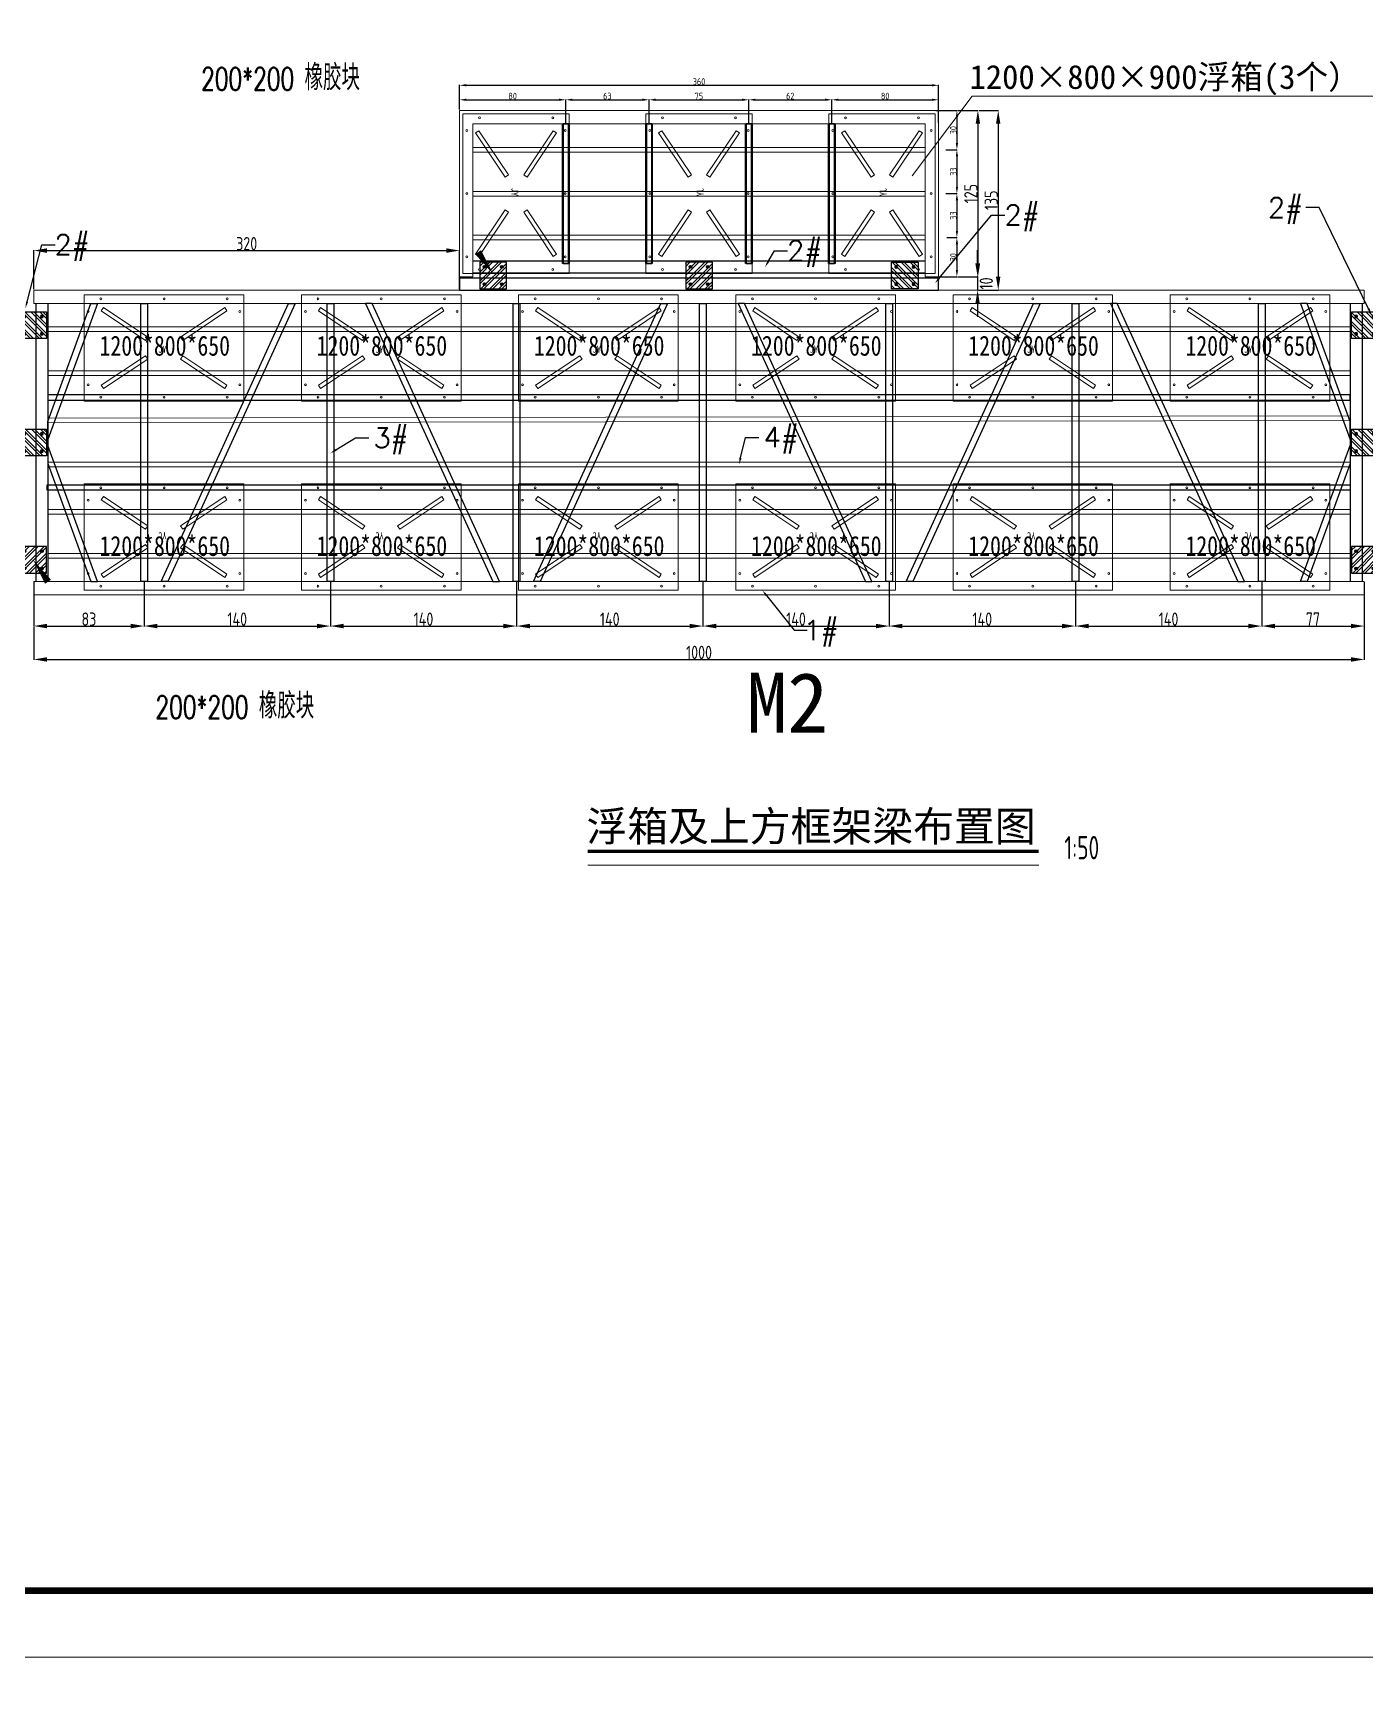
# Model space of a CAD drawing. Header units: inches. Extents: x 23 to 68, y 10 to 115.
# Drawn here: x 36.36 to 46.37, y 51.77 to 64.22 of the extents above; entities that cross this region are included whole.
import ezdxf
from ezdxf import colors
from ezdxf.entities.mleader import LeaderData, LeaderLine
from ezdxf.enums import TextEntityAlignment as Align
from ezdxf.math import Vec2, Vec3

# ---------------------------------------------------------------- set-up
doc = ezdxf.new("R2010")
doc.units = ezdxf.units.IN
doc.header["$LTSCALE"] = 1000
doc.header["$MEASUREMENT"] = 0
for name, color, linetype, lineweight in [('00标注文字', 2, 'Continuous', 15), ('JZYS-01-文本层', 7, 'Continuous', 18), ('浮箱', 160, 'Continuous', 20), ('铝主梁', 3, 'Continuous', 9), ('铝龙骨', 7, 'Continuous', 9)]:
    doc.layers.add(name, color=color, linetype=linetype, lineweight=lineweight)
for name, color, linetype in [('DIM_SYMB', 3, 'Continuous'), ('DXPM', 4, 'Continuous'), ('PUB_TEXT', 7, 'Continuous'), ('卡槽', 242, 'Continuous'), ('图框', 7, 'Continuous'), ('标注', 3, 'Continuous'), ('浮箱名称', 3, 'Continuous'), ('连接端梁', 130, 'Continuous'), ('铝横梁', 220, 'Continuous')]:
    doc.layers.add(name, color=color, linetype=linetype)
doc.styles.add('_TCH_DIM', font='SIMPLEX', dxfattribs={"bigfont": 'GBCBIG'})
doc.styles.get("Standard").update_dxf_attribs({"font": 'txt', "bigfont": 'gbcbig.shx'})
doc.styles.add('TSSD_Dimension', font='tssdeng.shx', dxfattribs={"width": 0.8, "bigfont": 'hztxt.shx'})
doc.styles.add('黑体', font='')
doc.styles.get('黑体').set_extended_font_data('SimHei')
doc.dimstyles.new('TSSD_200_1_3.5$TCH', dxfattribs={"dimtxt": 0.1, "dimasz": 0.1, "dimexe": 0.0025, "dimexo": 0.00625, "dimgap": 0.0025, "dimtad": 1, "dimdec": 0, "dimlfac": 100, "dimzin": 0, "dimdsep": 46, "dimtxsty": 'TSSD_Dimension', "dimcen": 0, "dimdle": 0.0025, "dimclrd": 3, "dimclre": 3, "dimclrt": 7, "dimadec": 1, "dimazin": 0, "dimtfac": 1, "dimtdec": 0, "dimtix": 1, "dimtmove": 2, "dimatfit": 3, "dimfxl": 5, "dimfxlon": 1, "dimtolj": 1, "dimtzin": 0, "dimarcsym": 0})
doc.dimstyles.new('副本 TSSD_200_1_3.5小', dxfattribs={"dimtxt": 0.05, "dimasz": 0.05, "dimexe": 0.0025, "dimexo": 0.00625, "dimgap": 0.0025, "dimtad": 1, "dimdec": 0, "dimlfac": 100, "dimzin": 0, "dimdsep": 46, "dimtxsty": 'TSSD_Dimension', "dimcen": 0, "dimdle": 0.0025, "dimclrd": 3, "dimclre": 3, "dimclrt": 7, "dimadec": 1, "dimazin": 0, "dimtfac": 1, "dimtdec": 0, "dimtix": 1, "dimtmove": 2, "dimatfit": 3, "dimfxl": 5, "dimfxlon": 1, "dimtolj": 1, "dimtzin": 0, "dimarcsym": 0})

# ---------------------------------------------------------------- blocks, each defined once
blk = doc.blocks.new('橡胶块200x200x60')
h = blk.add_hatch()
h.set_pattern_fill('ANSI32', color=256, scale=10)
h.set_pattern_definition([(45, (0, 0), (-33.67596, 33.67596), []), (45, (22.45, 0), (-33.67596, 33.67596), [])])
h.paths.add_polyline_path([(25488, 88551), (25688, 88551), (25688, 88751), (25488, 88751)])
blk.add_lwpolyline([(25488, 88551), (25688, 88551), (25688, 88751), (25488, 88751)], close=True)
for points in [[(25513, 88716), (25533, 88716)], [(25523, 88726), (25523, 88706)], [(25663, 88716), (25643, 88716)], [(25653, 88726), (25653, 88706)], [(25513, 88586), (25533, 88586)], [(25523, 88576), (25523, 88596)], [(25663, 88586), (25643, 88586)], [(25653, 88576), (25653, 88596)]]:
    blk.add_lwpolyline(points)
for centre, radius in [((25523, 88716), 10), ((25523, 88716), 8), ((25653, 88716), 10), ((25653, 88716), 8), ((25523, 88586), 10), ((25523, 88586), 8), ((25653, 88586), 10), ((25653, 88586), 8)]:
    blk.add_circle(centre, radius)
blk = doc.blocks.new('*D87')
at = {"color": 3, "lineweight": -2, "transparency": 16777216}
for p, q in [((36.37, 60.089), (36.37, 59.757)), ((37.199, 60.089), (37.199, 59.757)), ((36.47, 59.76), (37.099, 59.76))]:
    blk.add_line(p, q, dxfattribs=at)
at = {"color": 3, "transparency": 16777216}
for points in [[(36.47, 59.777), (36.47, 59.743), (36.37, 59.76)], [(37.099, 59.777), (37.099, 59.743), (37.199, 59.76)]]:
    blk.add_solid(points, dxfattribs=at)
at = {"layer": 'Defpoints', "color": 0, "transparency": 16777216}
for p in [(36.37, 60.095), (37.199, 60.095), (37.199, 59.76)]:
    blk.add_point(p, dxfattribs=at)
at = {"color": 7, "transparency": 16777216, "insert": (36.784, 59.812), "char_height": 0.1, "attachment_point": 5, "style": 'TSSD_Dimension'}
blk.add_mtext('\\A1;83', dxfattribs=at)
blk = doc.blocks.new('*D88')
at = {"color": 3, "lineweight": -2, "transparency": 16777216}
for p, q in [((37.199, 60.089), (37.199, 59.757)), ((38.599, 60.089), (38.599, 59.757)), ((37.299, 59.76), (38.499, 59.76))]:
    blk.add_line(p, q, dxfattribs=at)
at = {"color": 3, "transparency": 16777216}
for points in [[(37.299, 59.777), (37.299, 59.743), (37.199, 59.76)], [(38.499, 59.777), (38.499, 59.743), (38.599, 59.76)]]:
    blk.add_solid(points, dxfattribs=at)
at = {"layer": 'Defpoints', "color": 0, "transparency": 16777216}
for p in [(37.199, 60.095), (38.599, 60.095), (38.599, 59.76)]:
    blk.add_point(p, dxfattribs=at)
at = {"color": 7, "transparency": 16777216, "insert": (37.899, 59.812), "char_height": 0.1, "attachment_point": 5, "style": 'TSSD_Dimension'}
blk.add_mtext('\\A1;140', dxfattribs=at)
blk = doc.blocks.new('*D89')
at = {"color": 3, "lineweight": -2, "transparency": 16777216}
for p, q in [((38.599, 60.089), (38.599, 59.757)), ((39.999, 60.089), (39.999, 59.757)), ((38.699, 59.76), (39.899, 59.76))]:
    blk.add_line(p, q, dxfattribs=at)
at = {"color": 3, "transparency": 16777216}
for points in [[(38.699, 59.777), (38.699, 59.743), (38.599, 59.76)], [(39.899, 59.777), (39.899, 59.743), (39.999, 59.76)]]:
    blk.add_solid(points, dxfattribs=at)
at = {"layer": 'Defpoints', "color": 0, "transparency": 16777216}
for p in [(38.599, 60.095), (39.999, 60.095), (39.999, 59.76)]:
    blk.add_point(p, dxfattribs=at)
at = {"color": 7, "transparency": 16777216, "insert": (39.299, 59.812), "char_height": 0.1, "attachment_point": 5, "style": 'TSSD_Dimension'}
blk.add_mtext('\\A1;140', dxfattribs=at)
blk = doc.blocks.new('*D90')
at = {"color": 3, "lineweight": -2, "transparency": 16777216}
for p, q in [((39.999, 60.089), (39.999, 59.757)), ((41.399, 60.089), (41.399, 59.757)), ((40.099, 59.76), (41.299, 59.76))]:
    blk.add_line(p, q, dxfattribs=at)
at = {"color": 3, "transparency": 16777216}
for points in [[(40.099, 59.777), (40.099, 59.743), (39.999, 59.76)], [(41.299, 59.777), (41.299, 59.743), (41.399, 59.76)]]:
    blk.add_solid(points, dxfattribs=at)
at = {"layer": 'Defpoints', "color": 0, "transparency": 16777216}
for p in [(39.999, 60.095), (41.399, 60.095), (41.399, 59.76)]:
    blk.add_point(p, dxfattribs=at)
at = {"color": 7, "transparency": 16777216, "insert": (40.699, 59.812), "char_height": 0.1, "attachment_point": 5, "style": 'TSSD_Dimension'}
blk.add_mtext('\\A1;140', dxfattribs=at)
blk = doc.blocks.new('*D91')
at = {"color": 3, "lineweight": -2, "transparency": 16777216}
for p, q in [((41.399, 60.089), (41.399, 59.757)), ((42.799, 60.089), (42.799, 59.757)), ((41.499, 59.76), (42.699, 59.76))]:
    blk.add_line(p, q, dxfattribs=at)
at = {"color": 3, "transparency": 16777216}
for points in [[(41.499, 59.777), (41.499, 59.743), (41.399, 59.76)], [(42.699, 59.777), (42.699, 59.743), (42.799, 59.76)]]:
    blk.add_solid(points, dxfattribs=at)
at = {"layer": 'Defpoints', "color": 0, "transparency": 16777216}
for p in [(41.399, 60.095), (42.799, 60.095), (42.799, 59.76)]:
    blk.add_point(p, dxfattribs=at)
at = {"color": 7, "transparency": 16777216, "insert": (42.099, 59.812), "char_height": 0.1, "attachment_point": 5, "style": 'TSSD_Dimension'}
blk.add_mtext('\\A1;140', dxfattribs=at)
blk = doc.blocks.new('*D92')
at = {"color": 3, "lineweight": -2, "transparency": 16777216}
for p, q in [((42.799, 60.089), (42.799, 59.757)), ((44.199, 60.089), (44.199, 59.757)), ((42.899, 59.76), (44.099, 59.76))]:
    blk.add_line(p, q, dxfattribs=at)
at = {"color": 3, "transparency": 16777216}
for points in [[(42.899, 59.777), (42.899, 59.743), (42.799, 59.76)], [(44.099, 59.777), (44.099, 59.743), (44.199, 59.76)]]:
    blk.add_solid(points, dxfattribs=at)
at = {"layer": 'Defpoints', "color": 0, "transparency": 16777216}
for p in [(42.799, 60.095), (44.199, 60.095), (44.199, 59.76)]:
    blk.add_point(p, dxfattribs=at)
at = {"color": 7, "transparency": 16777216, "insert": (43.499, 59.812), "char_height": 0.1, "attachment_point": 5, "style": 'TSSD_Dimension'}
blk.add_mtext('\\A1;140', dxfattribs=at)
blk = doc.blocks.new('*D93')
at = {"color": 3, "lineweight": -2, "transparency": 16777216}
for p, q in [((44.199, 60.089), (44.199, 59.757)), ((45.599, 60.089), (45.599, 59.757)), ((44.299, 59.76), (45.499, 59.76))]:
    blk.add_line(p, q, dxfattribs=at)
at = {"color": 3, "transparency": 16777216}
for points in [[(44.299, 59.777), (44.299, 59.743), (44.199, 59.76)], [(45.499, 59.777), (45.499, 59.743), (45.599, 59.76)]]:
    blk.add_solid(points, dxfattribs=at)
at = {"layer": 'Defpoints', "color": 0, "transparency": 16777216}
for p in [(44.199, 60.095), (45.599, 60.095), (45.599, 59.76)]:
    blk.add_point(p, dxfattribs=at)
at = {"color": 7, "transparency": 16777216, "insert": (44.899, 59.812), "char_height": 0.1, "attachment_point": 5, "style": 'TSSD_Dimension'}
blk.add_mtext('\\A1;140', dxfattribs=at)
blk = doc.blocks.new('*D94')
at = {"color": 3, "lineweight": -2, "transparency": 16777216}
for p, q in [((45.599, 60.089), (45.599, 59.757)), ((46.37, 60.089), (46.37, 59.757)), ((45.699, 59.76), (46.27, 59.76))]:
    blk.add_line(p, q, dxfattribs=at)
at = {"color": 3, "transparency": 16777216}
for points in [[(45.699, 59.777), (45.699, 59.743), (45.599, 59.76)], [(46.27, 59.777), (46.27, 59.743), (46.37, 59.76)]]:
    blk.add_solid(points, dxfattribs=at)
at = {"layer": 'Defpoints', "color": 0, "transparency": 16777216}
for p in [(45.599, 60.095), (46.37, 60.095), (46.37, 59.76)]:
    blk.add_point(p, dxfattribs=at)
at = {"color": 7, "transparency": 16777216, "insert": (45.984, 59.812), "char_height": 0.1, "attachment_point": 5, "style": 'TSSD_Dimension'}
blk.add_mtext('\\A1;77', dxfattribs=at)
blk = doc.blocks.new('*D111')
at = {"color": 3, "lineweight": -2, "transparency": 16777216}
for p, q in [((39.57, 63.641), (39.57, 63.827)), ((39.62, 63.824), (43.12, 63.824)), ((43.17, 63.641), (43.17, 63.827))]:
    blk.add_line(p, q, dxfattribs=at)
at = {"color": 3, "transparency": 16777216}
for points in [[(39.62, 63.833), (39.62, 63.816), (39.57, 63.824)], [(43.12, 63.833), (43.12, 63.816), (43.17, 63.824)]]:
    blk.add_solid(points, dxfattribs=at)
at = {"layer": 'Defpoints', "color": 0, "transparency": 16777216}
for p in [(43.17, 63.824), (39.57, 63.635), (43.17, 63.635)]:
    blk.add_point(p, dxfattribs=at)
at = {"color": 7, "transparency": 16777216, "insert": (41.37, 63.852), "char_height": 0.05, "attachment_point": 5, "style": 'TSSD_Dimension'}
blk.add_mtext('\\A1;360', dxfattribs=at)
blk = doc.blocks.new('*D112')
at = {"color": 3, "lineweight": -2, "transparency": 16777216}
for p, q in [((39.57, 63.641), (39.57, 63.718)), ((39.62, 63.715), (40.318, 63.715)), ((40.368, 63.541), (40.368, 63.718))]:
    blk.add_line(p, q, dxfattribs=at)
at = {"color": 3, "transparency": 16777216}
for points in [[(39.62, 63.724), (39.62, 63.707), (39.57, 63.715)], [(40.318, 63.724), (40.318, 63.707), (40.368, 63.715)]]:
    blk.add_solid(points, dxfattribs=at)
at = {"layer": 'Defpoints', "color": 0, "transparency": 16777216}
for p in [(40.368, 63.715), (39.57, 63.635), (40.368, 63.535)]:
    blk.add_point(p, dxfattribs=at)
at = {"color": 7, "transparency": 16777216, "insert": (39.969, 63.743), "char_height": 0.05, "attachment_point": 5, "style": 'TSSD_Dimension'}
blk.add_mtext('\\A1;80', dxfattribs=at)
blk = doc.blocks.new('*D113')
at = {"color": 3, "lineweight": -2, "transparency": 16777216}
for p, q in [((40.368, 63.541), (40.368, 63.718)), ((40.418, 63.715), (40.944, 63.715)), ((40.994, 63.541), (40.994, 63.718))]:
    blk.add_line(p, q, dxfattribs=at)
at = {"color": 3, "transparency": 16777216}
for points in [[(40.418, 63.724), (40.418, 63.707), (40.368, 63.715)], [(40.944, 63.724), (40.944, 63.707), (40.994, 63.715)]]:
    blk.add_solid(points, dxfattribs=at)
at = {"layer": 'Defpoints', "color": 0, "transparency": 16777216}
for p in [(40.994, 63.715), (40.368, 63.535), (40.994, 63.535)]:
    blk.add_point(p, dxfattribs=at)
at = {"color": 7, "transparency": 16777216, "insert": (40.681, 63.743), "char_height": 0.05, "attachment_point": 5, "style": 'TSSD_Dimension'}
blk.add_mtext('\\A1;63', dxfattribs=at)
blk = doc.blocks.new('*D114')
at = {"color": 3, "lineweight": -2, "transparency": 16777216}
for p, q in [((40.994, 63.541), (40.994, 63.718)), ((41.044, 63.715), (41.694, 63.715)), ((41.744, 63.541), (41.744, 63.718))]:
    blk.add_line(p, q, dxfattribs=at)
at = {"color": 3, "transparency": 16777216}
for points in [[(41.044, 63.724), (41.044, 63.707), (40.994, 63.715)], [(41.694, 63.724), (41.694, 63.707), (41.744, 63.715)]]:
    blk.add_solid(points, dxfattribs=at)
at = {"layer": 'Defpoints', "color": 0, "transparency": 16777216}
for p in [(41.744, 63.715), (40.994, 63.535), (41.744, 63.535)]:
    blk.add_point(p, dxfattribs=at)
at = {"color": 7, "transparency": 16777216, "insert": (41.369, 63.743), "char_height": 0.05, "attachment_point": 5, "style": 'TSSD_Dimension'}
blk.add_mtext('\\A1;75', dxfattribs=at)
blk = doc.blocks.new('*D115')
at = {"color": 3, "lineweight": -2, "transparency": 16777216}
for p, q in [((41.744, 63.541), (41.744, 63.718)), ((41.794, 63.715), (42.318, 63.715)), ((42.368, 63.541), (42.368, 63.718))]:
    blk.add_line(p, q, dxfattribs=at)
at = {"color": 3, "transparency": 16777216}
for points in [[(41.794, 63.724), (41.794, 63.707), (41.744, 63.715)], [(42.318, 63.724), (42.318, 63.707), (42.368, 63.715)]]:
    blk.add_solid(points, dxfattribs=at)
at = {"layer": 'Defpoints', "color": 0, "transparency": 16777216}
for p in [(42.368, 63.715), (41.744, 63.535), (42.368, 63.535)]:
    blk.add_point(p, dxfattribs=at)
at = {"color": 7, "transparency": 16777216, "insert": (42.056, 63.743), "char_height": 0.05, "attachment_point": 5, "style": 'TSSD_Dimension'}
blk.add_mtext('\\A1;62', dxfattribs=at)
blk = doc.blocks.new('*D116')
at = {"color": 3, "lineweight": -2, "transparency": 16777216}
for p, q in [((42.368, 63.541), (42.368, 63.718)), ((42.418, 63.715), (43.12, 63.715)), ((43.17, 63.541), (43.17, 63.718))]:
    blk.add_line(p, q, dxfattribs=at)
at = {"color": 3, "transparency": 16777216}
for points in [[(42.418, 63.724), (42.418, 63.707), (42.368, 63.715)], [(43.12, 63.724), (43.12, 63.707), (43.17, 63.715)]]:
    blk.add_solid(points, dxfattribs=at)
at = {"layer": 'Defpoints', "color": 0, "transparency": 16777216}
for p in [(43.17, 63.715), (42.368, 63.535), (43.17, 63.535)]:
    blk.add_point(p, dxfattribs=at)
at = {"color": 7, "transparency": 16777216, "insert": (42.769, 63.743), "char_height": 0.05, "attachment_point": 5, "style": 'TSSD_Dimension'}
blk.add_mtext('\\A1;80', dxfattribs=at)
blk = doc.blocks.new('*D117')
at = {"color": 3, "lineweight": -2, "transparency": 16777216}
for p, q in [((43.151, 63.635), (43.311, 63.635)), ((43.308, 63.585), (43.308, 63.39)), ((43.224, 63.34), (43.311, 63.34))]:
    blk.add_line(p, q, dxfattribs=at)
at = {"color": 3, "transparency": 16777216}
for points in [[(43.3, 63.585), (43.317, 63.585), (43.308, 63.635)], [(43.3, 63.39), (43.317, 63.39), (43.308, 63.34)]]:
    blk.add_solid(points, dxfattribs=at)
at = {"layer": 'Defpoints', "color": 0, "transparency": 16777216}
for p in [(43.145, 63.635), (43.218, 63.34), (43.308, 63.34)]:
    blk.add_point(p, dxfattribs=at)
at = {"color": 7, "transparency": 16777216, "insert": (43.281, 63.487), "char_height": 0.05, "attachment_point": 5, "rotation": 90, "style": 'TSSD_Dimension'}
blk.add_mtext('\\A1;30', dxfattribs=at)
blk = doc.blocks.new('*D118')
at = {"color": 3, "lineweight": -2, "transparency": 16777216}
for p, q in [((43.224, 63.34), (43.311, 63.34)), ((43.308, 63.29), (43.308, 63.06)), ((43.226, 63.01), (43.311, 63.01))]:
    blk.add_line(p, q, dxfattribs=at)
at = {"color": 3, "transparency": 16777216}
for points in [[(43.3, 63.29), (43.317, 63.29), (43.308, 63.34)], [(43.3, 63.06), (43.317, 63.06), (43.308, 63.01)]]:
    blk.add_solid(points, dxfattribs=at)
at = {"layer": 'Defpoints', "color": 0, "transparency": 16777216}
for p in [(43.218, 63.34), (43.22, 63.01), (43.308, 63.01)]:
    blk.add_point(p, dxfattribs=at)
at = {"color": 7, "transparency": 16777216, "insert": (43.281, 63.175), "char_height": 0.05, "attachment_point": 5, "rotation": 90, "style": 'TSSD_Dimension'}
blk.add_mtext('\\A1;33', dxfattribs=at)
blk = doc.blocks.new('*D119')
at = {"color": 3, "lineweight": -2, "transparency": 16777216}
for p, q in [((43.226, 63.01), (43.311, 63.01)), ((43.308, 62.96), (43.308, 62.73)), ((43.233, 62.68), (43.311, 62.68))]:
    blk.add_line(p, q, dxfattribs=at)
at = {"color": 3, "transparency": 16777216}
for points in [[(43.3, 62.96), (43.317, 62.96), (43.308, 63.01)], [(43.3, 62.73), (43.317, 62.73), (43.308, 62.68)]]:
    blk.add_solid(points, dxfattribs=at)
at = {"layer": 'Defpoints', "color": 0, "transparency": 16777216}
for p in [(43.22, 63.01), (43.227, 62.68), (43.308, 62.68)]:
    blk.add_point(p, dxfattribs=at)
at = {"color": 7, "transparency": 16777216, "insert": (43.281, 62.845), "char_height": 0.05, "attachment_point": 5, "rotation": 90, "style": 'TSSD_Dimension'}
blk.add_mtext('\\A1;33', dxfattribs=at)
blk = doc.blocks.new('*D120')
at = {"color": 3, "lineweight": -2, "transparency": 16777216}
for p, q in [((43.233, 62.68), (43.311, 62.68)), ((43.308, 62.63), (43.308, 62.435)), ((43.176, 62.385), (43.311, 62.385))]:
    blk.add_line(p, q, dxfattribs=at)
at = {"color": 3, "transparency": 16777216}
for points in [[(43.3, 62.63), (43.317, 62.63), (43.308, 62.68)], [(43.3, 62.435), (43.317, 62.435), (43.308, 62.385)]]:
    blk.add_solid(points, dxfattribs=at)
at = {"layer": 'Defpoints', "color": 0, "transparency": 16777216}
for p in [(43.227, 62.68), (43.17, 62.385), (43.308, 62.385)]:
    blk.add_point(p, dxfattribs=at)
at = {"color": 7, "transparency": 16777216, "insert": (43.281, 62.532), "char_height": 0.05, "attachment_point": 5, "rotation": 90, "style": 'TSSD_Dimension'}
blk.add_mtext('\\A1;30', dxfattribs=at)
blk = doc.blocks.new('*D206')
at = {"color": 3, "lineweight": -2, "transparency": 16777216}
for p, q in [((43.315, 63.635), (43.468, 63.635)), ((43.466, 63.535), (43.466, 62.485)), ((43.315, 62.385), (43.468, 62.385))]:
    blk.add_line(p, q, dxfattribs=at)
at = {"color": 3, "transparency": 16777216}
for points in [[(43.449, 63.535), (43.483, 63.535), (43.466, 63.635)], [(43.449, 62.485), (43.483, 62.485), (43.466, 62.385)]]:
    blk.add_solid(points, dxfattribs=at)
at = {"layer": 'Defpoints', "color": 0, "transparency": 16777216}
for p in [(43.308, 63.635), (43.308, 62.385), (43.466, 62.385)]:
    blk.add_point(p, dxfattribs=at)
at = {"color": 7, "transparency": 16777216, "insert": (43.413, 63.01), "char_height": 0.1, "attachment_point": 5, "rotation": 90, "style": 'TSSD_Dimension'}
blk.add_mtext('\\A1;125', dxfattribs=at)
blk = doc.blocks.new('*D207')
at = {"color": 3, "lineweight": -2, "transparency": 16777216}
for p, q in [((43.464, 62.485), (43.464, 62.585)), ((43.464, 62.385), (43.461, 62.385)), ((43.464, 62.385), (43.464, 62.285)), ((43.464, 62.285), (43.461, 62.285)), ((43.464, 62.185), (43.464, 62.085))]:
    blk.add_line(p, q, dxfattribs=at)
at = {"color": 3, "transparency": 16777216}
for points in [[(43.447, 62.485), (43.48, 62.485), (43.464, 62.385)], [(43.447, 62.185), (43.48, 62.185), (43.464, 62.285)]]:
    blk.add_solid(points, dxfattribs=at)
at = {"layer": 'Defpoints', "color": 0, "transparency": 16777216}
for p in [(43.466, 62.385), (43.464, 62.285), (43.466, 62.285)]:
    blk.add_point(p, dxfattribs=at)
at = {"color": 7, "transparency": 16777216, "insert": (43.529, 62.335), "char_height": 0.1, "attachment_point": 5, "rotation": 90, "style": 'TSSD_Dimension'}
blk.add_mtext('\\A1;10', dxfattribs=at)
blk = doc.blocks.new('*D208')
at = {"color": 3, "lineweight": -2, "transparency": 16777216}
for p, q in [((43.475, 63.635), (43.621, 63.635)), ((43.619, 63.535), (43.619, 62.385)), ((43.47, 62.285), (43.621, 62.285))]:
    blk.add_line(p, q, dxfattribs=at)
at = {"color": 3, "transparency": 16777216}
for points in [[(43.602, 63.535), (43.635, 63.535), (43.619, 63.635)], [(43.602, 62.385), (43.635, 62.385), (43.619, 62.285)]]:
    blk.add_solid(points, dxfattribs=at)
at = {"layer": 'Defpoints', "color": 0, "transparency": 16777216}
for p in [(43.468, 63.635), (43.464, 62.285), (43.619, 62.285)]:
    blk.add_point(p, dxfattribs=at)
at = {"color": 7, "transparency": 16777216, "insert": (43.566, 62.96), "char_height": 0.1, "attachment_point": 5, "rotation": 90, "style": 'TSSD_Dimension'}
blk.add_mtext('\\A1;135', dxfattribs=at)
blk = doc.blocks.new('*D216')
at = {"color": 3, "lineweight": -2, "transparency": 16777216}
for p, q in [((36.37, 62.291), (36.37, 62.584)), ((36.47, 62.582), (39.47, 62.582)), ((39.57, 62.291), (39.57, 62.584))]:
    blk.add_line(p, q, dxfattribs=at)
at = {"color": 3, "transparency": 16777216}
for points in [[(36.47, 62.599), (36.47, 62.565), (36.37, 62.582)], [(39.47, 62.599), (39.47, 62.565), (39.57, 62.582)]]:
    blk.add_solid(points, dxfattribs=at)
at = {"layer": 'Defpoints', "color": 0, "transparency": 16777216}
for p in [(39.57, 62.582), (36.37, 62.285), (39.57, 62.285)]:
    blk.add_point(p, dxfattribs=at)
at = {"color": 7, "transparency": 16777216, "insert": (37.97, 62.634), "char_height": 0.1, "attachment_point": 5, "style": 'TSSD_Dimension'}
blk.add_mtext('\\A1;320', dxfattribs=at)
blk = doc.blocks.new('*D218')
at = {"color": 3, "lineweight": -2, "transparency": 16777216}
for p, q in [((36.37, 59.751), (36.37, 59.507)), ((46.37, 59.776), (46.37, 59.507)), ((36.47, 59.509), (46.27, 59.509))]:
    blk.add_line(p, q, dxfattribs=at)
at = {"color": 3, "transparency": 16777216}
for points in [[(36.47, 59.526), (36.47, 59.492), (36.37, 59.509)], [(46.27, 59.526), (46.27, 59.492), (46.37, 59.509)]]:
    blk.add_solid(points, dxfattribs=at)
at = {"layer": 'Defpoints', "color": 0, "transparency": 16777216}
for p in [(36.37, 59.757), (46.37, 59.782), (46.37, 59.509)]:
    blk.add_point(p, dxfattribs=at)
at = {"color": 7, "transparency": 16777216, "insert": (41.37, 59.562), "char_height": 0.1, "attachment_point": 5, "style": 'TSSD_Dimension'}
blk.add_mtext('\\A1;1000', dxfattribs=at)
blk = doc.blocks.new('$matou$00000186')
for points in [[(-600, 400), (600, 400), (600, -400), (-600, -400)], [(-456, 304), (-472, 279), (-140, 57), (-123, 82)], [(456, 304), (472, 279), (140, 57), (123, 82)], [(-456, -304), (-472, -279), (-140, -57), (-123, -82)], [(456, -304), (472, -279), (140, -57), (123, -82)]]:
    blk.add_lwpolyline(points, close=True)
for centre in [(-475, 370), (0, 370), (475, 370), (-570, 275), (570, 275), (-570, -275), (-475, -370), (0, -370), (475, -370), (570, -275)]:
    blk.add_circle(centre, 7)
at = {"layer": 'PUB_TEXT', "style": '黑体', "width": 0.8}
blk.add_text('JY', height=52.6, dxfattribs=at).set_placement((-44, -35))

msp = doc.modelspace()

# ---------------------------------------------------------------- linework, layer by layer
at = {"linetype": 'Continuous', "lineweight": 18, "const_width": 0.05}
msp.add_lwpolyline([(24.541, 72.51), (59.916, 72.51), (59.916, 52.51), (24.541, 52.51)], close=True, dxfattribs=at)
at = {"layer": '00标注文字'}
msp.add_lwpolyline([(42.972, 63.143), (43.422, 63.743), (46.475, 63.743)], dxfattribs=at)
at = {"layer": 'DIM_SYMB'}
for points in [[(37.51, 63.727, 0, 0, 0), (38.923, 63.727, 0, 0, 0), (39.823, 62.405, 0, 0.0533, 0), (39.71, 62.57, 0, 0, 0)], [(38.527, 59.005, 0, 0, 0), (37.218, 59.005, 0, 0, 0), (36.365, 60.258, 0, 0.0533, 0), (36.477, 60.093, 0, 0, 0)]]:
    msp.add_lwpolyline(points, format="xyseb", dxfattribs=at)
at = {"layer": 'JZYS-01-文本层', "const_width": 0.025, "flags": 128}
msp.add_lwpolyline([(40.533, 58.068), (43.923, 58.068)], dxfattribs=at)
at = {"layer": 'JZYS-01-文本层', "flags": 128}
msp.add_lwpolyline([(40.533, 57.964), (43.923, 57.964)], dxfattribs=at)
at = {"layer": '卡槽'}
for points in [[(40.348, 62.485), (40.388, 62.485), (40.388, 63.535), (40.348, 63.535)], [(40.974, 62.485), (41.014, 62.485), (41.014, 63.535), (40.974, 63.535)], [(41.724, 62.485), (41.764, 62.485), (41.764, 63.535), (41.724, 63.535)], [(42.348, 62.485), (42.388, 62.485), (42.388, 63.535), (42.348, 63.535)]]:
    msp.add_lwpolyline(points, close=True, dxfattribs=at)
at = {"layer": '卡槽', "color": 22, "ltscale": 5000}
for points in [[(36.475, 61.498), (36.475, 61.458), (46.265, 61.458), (46.265, 61.498)], [(36.47, 60.781), (36.47, 60.821), (46.265, 60.821), (46.265, 60.781)]]:
    msp.add_lwpolyline(points, close=True, dxfattribs=at)
at = {"layer": '图框', "color": 7, "linetype": 'Continuous', "lineweight": 18, "flags": 128}
for points in [[(23.291, 73.01), (60.416, 73.01), (60.416, 52.01), (23.291, 52.01)], [(23.291, 52.01), (53.644, 52.01), (53.644, 31.01), (23.291, 31.01)]]:
    msp.add_lwpolyline(points, close=True, dxfattribs=at)
at = {"layer": '连接端梁'}
for p, q in [((39.67, 62.505), (43.07, 62.505)), ((39.67, 62.415), (43.07, 62.415))]:
    msp.add_line(p, q, dxfattribs=at)
msp.add_lwpolyline([(39.57, 62.285), (43.17, 62.285), (43.17, 62.375), (39.57, 62.375)], close=True, dxfattribs=at)
for points in [[(36.385, 62.185), (36.385, 60.095)], [(36.475, 62.185), (36.475, 60.095)], [(46.265, 62.185), (46.265, 60.095)], [(46.355, 62.185), (46.355, 60.095)]]:
    msp.add_lwpolyline(points, dxfattribs=at)
at = {"layer": '铝主梁'}
for p, q in [((43.17, 63.635), (39.57, 63.635)), ((39.57, 63.635), (39.57, 62.385)), ((43.17, 62.385), (43.17, 63.635)), ((43.07, 63.535), (39.67, 63.535)), ((39.67, 63.535), (39.67, 62.385)), ((43.07, 62.385), (43.07, 63.535)), ((46.37, 62.285), (36.37, 62.285)), ((46.37, 62.185), (36.37, 62.185)), ((36.37, 60.095), (46.37, 60.095)), ((36.37, 59.995), (46.37, 59.995))]:
    msp.add_line(p, q, dxfattribs=at)
for points in [[(39.67, 62.385), (39.57, 62.385)], [(43.17, 62.385), (43.07, 62.385)], [(36.37, 62.285), (36.37, 62.185)], [(46.37, 62.285), (46.37, 62.185)], [(36.37, 59.995), (36.37, 60.095)], [(46.37, 59.995), (46.37, 60.095)]]:
    msp.add_lwpolyline(points, dxfattribs=at)
at = {"layer": '铝横梁', "color": 243}
for points in [[(40.393, 63.535), (40.393, 62.485), (40.343, 62.485), (40.343, 63.535)], [(41.019, 63.535), (41.019, 62.485), (40.969, 62.485), (40.969, 63.535)], [(41.769, 63.535), (41.769, 62.485), (41.719, 62.485), (41.719, 63.535)], [(42.393, 63.535), (42.393, 62.485), (42.343, 62.485), (42.343, 63.535)], [(36.849, 62.185), (36.475, 61.163), (36.475, 61.297), (36.799, 62.185)], [(37.224, 62.185), (37.224, 60.095), (37.174, 60.095), (37.174, 62.185)], [(38.334, 62.185), (37.377, 60.095), (37.327, 60.095), (38.284, 62.185)], [(38.624, 62.185), (38.624, 60.095), (38.574, 60.095), (38.574, 62.185)], [(38.863, 62.185), (39.82, 60.095), (39.87, 60.095), (38.913, 62.185)], [(40.024, 62.185), (40.024, 60.095), (39.974, 60.095), (39.974, 62.185)], [(41.134, 62.185), (40.177, 60.095), (40.127, 60.095), (41.084, 62.185)], [(41.424, 62.185), (41.424, 60.095), (41.374, 60.095), (41.374, 62.185)], [(41.663, 62.185), (42.62, 60.095), (42.67, 60.095), (41.713, 62.185)], [(42.824, 62.185), (42.824, 60.095), (42.774, 60.095), (42.774, 62.185)], [(43.934, 62.185), (42.977, 60.095), (42.927, 60.095), (43.884, 62.185)], [(44.224, 62.185), (44.224, 60.095), (44.174, 60.095), (44.174, 62.185)], [(44.463, 62.185), (45.42, 60.095), (45.47, 60.095), (44.513, 62.185)], [(45.624, 62.185), (45.624, 60.095), (45.574, 60.095), (45.574, 62.185)], [(45.89, 62.185), (46.265, 61.163), (46.265, 61.297), (45.94, 62.185)], [(36.849, 60.095), (36.475, 61.116), (36.475, 60.982), (36.799, 60.095)], [(45.89, 60.095), (46.265, 61.116), (46.265, 60.982), (45.94, 60.095)]]:
    msp.add_lwpolyline(points, close=True, dxfattribs=at)
at = {"layer": '铝龙骨', "color": 0}
for points in [[(43.07, 63.322), (43.07, 63.357), (39.67, 63.357), (39.67, 63.322)], [(43.07, 62.992), (43.07, 63.027), (39.67, 63.027), (39.67, 62.992)], [(43.07, 62.662), (43.07, 62.697), (39.67, 62.697), (39.67, 62.662)], [(46.265, 62.009), (46.265, 61.974), (36.475, 61.974), (36.475, 62.009)], [(46.265, 61.679), (46.265, 61.644), (36.475, 61.644), (36.475, 61.679)], [(46.265, 61.305), (46.265, 61.34), (36.475, 61.322), (36.475, 61.287)], [(46.265, 60.957), (46.265, 60.992), (36.475, 60.992), (36.475, 60.957)], [(46.265, 60.6), (46.265, 60.635), (36.475, 60.635), (36.475, 60.6)], [(46.265, 60.27), (46.265, 60.305), (36.475, 60.305), (36.475, 60.27)]]:
    msp.add_lwpolyline(points, close=True, dxfattribs=at)

# ---------------------------------------------------------------- block references
at = {"yscale": 0.001, "zscale": 0.001}
for p, xscale in [((14.235, -26.257), 0.001), ((15.782, -26.257), 0.001), ((68.505, -26.257), -0.001), ((10.777, -28.393), 0.001), ((20.787, -28.393), 0.001)]:
    msp.add_blockref('橡胶块200x200x60', p, dxfattribs=dict(at, xscale=xscale))
at = {"xscale": -0.001, "yscale": 0.001, "zscale": 0.001, "rotation": 180}
for p in [(10.777, 150.672), (20.787, 150.672), (10.777, 149.791), (20.787, 149.791)]:
    msp.add_blockref('橡胶块200x200x60', p, dxfattribs=at)
at = {"layer": '浮箱', "xscale": 0.001, "zscale": 0.001, "rotation": 270}
for p, yscale in [((39.995, 63.01), 0.001), ((41.37, 63.01), -0.001), ((42.745, 63.01), -0.001)]:
    msp.add_blockref('$matou$00000186', p, dxfattribs=dict(at, yscale=yscale))
at = {"layer": '浮箱', "xscale": 0.001, "zscale": 0.001}
for p, yscale in [((37.349, 61.849), 0.001), ((38.981, 61.849), 0.001), ((40.614, 61.849), 0.001), ((42.246, 61.849), 0.001), ((43.879, 61.849), 0.001), ((45.511, 61.849), 0.001), ((37.349, 60.43), -0.001), ((38.981, 60.43), -0.001), ((40.614, 60.43), -0.001), ((42.246, 60.43), -0.001), ((43.879, 60.43), -0.001), ((45.511, 60.43), -0.001)]:
    msp.add_blockref('$matou$00000186', p, dxfattribs=dict(at, yscale=yscale))

# ---------------------------------------------------------------- texts
at = {"layer": '00标注文字', "lineweight": 0, "style": '黑体'}
msp.add_text('1200×800×900浮箱(3个）', height=0.18, dxfattribs=at).set_placement((43.403, 63.797))
at = {"layer": 'DXPM', "style": '黑体'}
msp.add_text('浮箱及上方框架梁布置图', height=0.225, dxfattribs=at).set_placement((42.212, 58.26), align=Align.MIDDLE)
at = {"layer": 'JZYS-01-文本层', "style": 'TSSD_Dimension', "width": 0.7}
msp.add_text('1:50', height=0.175, dxfattribs=at).set_placement((44.116, 58.007))
at = {"layer": 'PUB_TEXT', "color": 7, "style": '_TCH_DIM'}
for p in [(38.405, 63.787), (38.061, 59.065)]:
    msp.add_text('橡胶块', height=0.1929, dxfattribs=at).set_placement(p)
at = {"layer": 'PUB_TEXT', "color": 7, "style": '_TCH_DIM', "width": 0.705882}
for p in [(37.628, 63.787), (37.284, 59.065)]:
    msp.add_text('200*200', height=0.17, dxfattribs=at).set_placement(p)
at = {"layer": 'PUB_TEXT', "style": '黑体'}
msp.add_text('M2', height=0.4506, dxfattribs=at).set_placement((41.727, 58.959))
at = {"layer": '浮箱名称', "style": '黑体', "width": 0.8}
for p in [(36.864, 61.792), (38.496, 61.792), (40.129, 61.792), (41.761, 61.792), (43.394, 61.792), (45.026, 61.792), (36.864, 60.287), (38.496, 60.287), (40.129, 60.287), (41.761, 60.287), (43.394, 60.287), (45.026, 60.287)]:
    msp.add_text('1200*800*650', height=0.15021, dxfattribs=at).set_placement(p)

# ---------------------------------------------------------------- dimensions: what is measured, and where the dimension line sits
for p1, p2, distance, dimstyle, picture, middle in [((39.57, 63.635), (43.17, 63.635), 0.19, '副本 TSSD_200_1_3.5小', '*D111', (41.37, 63.852)), ((36.37, 60.095), (37.199, 60.095), -0.335, 'TSSD_200_1_3.5$TCH', '*D87', (36.784, 59.812))]:
    dim = msp.add_aligned_dim(p1=p1, p2=p2, distance=distance, dimstyle=dimstyle)
    dim.commit()
    dim.dimension.update_dxf_attribs({"geometry": picture, "text_midpoint": middle})
for base, p1, p2, dimstyle, picture, middle in [((40.368, 63.715), (39.57, 63.635), (40.368, 63.535), '副本 TSSD_200_1_3.5小', '*D112', (39.969, 63.743)), ((40.994, 63.715), (40.368, 63.535), (40.994, 63.535), '副本 TSSD_200_1_3.5小', '*D113', (40.681, 63.743)), ((41.744, 63.715), (40.994, 63.535), (41.744, 63.535), '副本 TSSD_200_1_3.5小', '*D114', (41.369, 63.743)), ((42.368, 63.715), (41.744, 63.535), (42.368, 63.535), '副本 TSSD_200_1_3.5小', '*D115', (42.056, 63.743)), ((43.17, 63.715), (42.368, 63.535), (43.17, 63.535), '副本 TSSD_200_1_3.5小', '*D116', (42.769, 63.743)), ((39.57, 62.582), (36.37, 62.285), (39.57, 62.285), 'TSSD_200_1_3.5$TCH', '*D216', (37.97, 62.634)), ((46.37, 59.509), (36.37, 59.757), (46.37, 59.782), 'TSSD_200_1_3.5$TCH', '*D218', (41.37, 59.562))]:
    dim = msp.add_linear_dim(base=base, p1=p1, p2=p2, dimstyle=dimstyle)
    dim.commit()
    dim.dimension.update_dxf_attribs({"geometry": picture, "text_midpoint": middle})
for base, p1, p2, angle, dimstyle, picture, middle in [((43.308457506, 63.339532514), (43.144765577, 63.634532514), (43.217728547, 63.339532514), 90, '副本 TSSD_200_1_3.5小', '*D117', (43.280957506, 63.487032514)), ((43.466, 62.385), (43.308, 63.635), (43.308, 62.385), 90, 'TSSD_200_1_3.5$TCH', '*D206', (43.413, 63.01)), ((43.619, 62.285), (43.468, 63.635), (43.464, 62.285), 90, 'TSSD_200_1_3.5$TCH', '*D208', (43.566, 62.96)), ((43.308, 63.01), (43.218, 63.34), (43.22, 63.01), 90, '副本 TSSD_200_1_3.5小', '*D118', (43.281, 63.175)), ((43.308, 62.68), (43.22, 63.01), (43.227, 62.68), 90, '副本 TSSD_200_1_3.5小', '*D119', (43.281, 62.845)), ((43.308457506, 62.384532514), (43.226667106, 62.679532514), (43.169765577, 62.384532514), 90, '副本 TSSD_200_1_3.5小', '*D120', (43.280957506, 62.532032514)), ((38.599, 59.76), (37.199, 60.095), (38.599, 60.095), 180, 'TSSD_200_1_3.5$TCH', '*D88', (37.899, 59.812)), ((39.999, 59.76), (38.599, 60.095), (39.999, 60.095), 180, 'TSSD_200_1_3.5$TCH', '*D89', (39.299, 59.812)), ((41.399, 59.76), (39.999, 60.095), (41.399, 60.095), 180, 'TSSD_200_1_3.5$TCH', '*D90', (40.699, 59.812)), ((42.799, 59.76), (41.399, 60.095), (42.799, 60.095), 180, 'TSSD_200_1_3.5$TCH', '*D91', (42.099, 59.812)), ((44.199, 59.76), (42.799, 60.095), (44.199, 60.095), 180, 'TSSD_200_1_3.5$TCH', '*D92', (43.499, 59.812)), ((45.599, 59.76), (44.199, 60.095), (45.599, 60.095), 180, 'TSSD_200_1_3.5$TCH', '*D93', (44.899, 59.812)), ((46.37, 59.76), (45.599, 60.095), (46.37, 60.095), 180, 'TSSD_200_1_3.5$TCH', '*D94', (45.984, 59.812))]:
    dim = msp.add_linear_dim(base=base, p1=p1, p2=p2, angle=angle, dimstyle=dimstyle)
    dim.commit()
    dim.dimension.update_dxf_attribs({"geometry": picture, "text_midpoint": middle})
dim = msp.add_linear_dim(base=(43.464, 62.285), p1=(43.466, 62.385), p2=(43.466, 62.285), angle=90, dimstyle='TSSD_200_1_3.5$TCH')
dim.commit()
dim.dimension.update_dxf_attribs({"geometry": '*D207', "text_midpoint": (43.529, 62.335), "dimtype": 128})

# ---------------------------------------------------------------- leaders
at = {"layer": '标注', "color": 6, "linetype": 'ByBlock'}
ml = msp.add_multileader_mtext('Standard', dxfattribs=at)
ml.set_content('2#', color=6)
ml.set_leader_properties()
ml.build(insert=Vec2(0, 0))
ml.multileader.update_dxf_attribs({"dogleg_length": 100, "arrow_head_size": 0.05})
ctx = ml.context
ctx.base_point, ctx.char_height, ctx.arrow_head_size, ctx.landing_gap_size, ctx.plane_origin = Vec3(45.61, 62.905), 0.15, 0.05, 0.0359, Vec3(46.541, 53.134)
notes = []
notes.append((ctx, [(1, (1, 1, 0), (46.032, 62.905), (-1, 0), 0.1, [(0, [(46.424, 62.1)], 0, [])])]))
ctx.mtext.insert, ctx.mtext.width, ctx.mtext.flow_direction = Vec3(45.646, 62.98), 0.20761, 5
ml = msp.add_multileader_mtext('Standard', dxfattribs=at)
ml.set_content('2#', color=6)
ml.set_leader_properties()
ml.build(insert=Vec2(0, 0))
ml.multileader.update_dxf_attribs({"dogleg_length": 100, "arrow_head_size": 0.05})
ctx = ml.context
ctx.base_point, ctx.char_height, ctx.arrow_head_size, ctx.landing_gap_size, ctx.plane_origin = Vec3(43.669, 62.849), 0.15, 0.05, 0.0359, Vec3(43.338, 54.275)
ctx.text_align_type = 2
notes.append((ctx, [(1, (1, 1, 0), (43.569, 62.849), (1, 0), 0.1, [(0, [(43.143, 62.336)], 0, [])])]))
ctx.mtext.insert, ctx.mtext.width, ctx.mtext.alignment, ctx.mtext.flow_direction = Vec3(43.93, 62.925), 0.20761, 3, 5
ml = msp.add_multileader_mtext('Standard', dxfattribs=at)
ml.set_content('2#', color=6)
ml.set_leader_properties()
ml.build(insert=Vec2(0, 0))
ml.multileader.update_dxf_attribs({"dogleg_length": 100, "arrow_head_size": 0.05})
ctx = ml.context
ctx.base_point, ctx.char_height, ctx.arrow_head_size, ctx.landing_gap_size, ctx.plane_origin = Vec3(36.53, 62.625), 0.15, 0.05, 0.0359, Vec3(36.198, 54.052)
ctx.text_align_type = 2
notes.append((ctx, [(1, (1, 1, 0), (36.43, 62.625), (1, 0), 0.1, [(0, [(36.307, 62.149)], 0, [])])]))
ctx.mtext.insert, ctx.mtext.width, ctx.mtext.alignment, ctx.mtext.flow_direction = Vec3(36.79, 62.702), 0.20761, 3, 5
ml = msp.add_multileader_mtext('Standard', dxfattribs=at)
ml.set_content('2#', color=6)
ml.set_leader_properties()
ml.build(insert=Vec2(0, 0))
ml.multileader.update_dxf_attribs({"dogleg_length": 100, "arrow_head_size": 0.05})
ctx = ml.context
ctx.base_point, ctx.char_height, ctx.arrow_head_size, ctx.landing_gap_size, ctx.plane_origin = Vec3(42.036, 62.581), 0.15, 0.05, 0.0359, Vec3(42.061, 54.396)
ctx.text_align_type = 2
notes.append((ctx, [(1, (1, 1, 0), (41.936, 62.581), (1, 0), 0.1, [(0, [(41.866, 62.457)], 0, [])])]))
ctx.mtext.insert, ctx.mtext.width, ctx.mtext.alignment, ctx.mtext.flow_direction = Vec3(42.296, 62.657), 0.20761, 3, 5
ml = msp.add_multileader_mtext('Standard', dxfattribs=at)
ml.set_content('3#', color=6)
ml.set_leader_properties()
ml.build(insert=Vec2(0, 0))
ml.multileader.update_dxf_attribs({"dogleg_length": 100, "arrow_head_size": 0.05})
ctx = ml.context
ctx.base_point, ctx.char_height, ctx.arrow_head_size, ctx.landing_gap_size, ctx.plane_origin = Vec3(38.887, 61.174), 0.15, 0.05, 0.0359, Vec3(38.588, 50.712)
notes.append((ctx, [(1, (1, 1, 0), (38.787, 61.174), (1, 0), 0.1, [(0, [(38.598, 61.058)], 0, [])])]))
ctx.mtext.insert, ctx.mtext.width, ctx.mtext.defined_height, ctx.mtext.flow_direction = Vec3(38.923, 61.249), 0.44587, 0.0724, 5
ml = msp.add_multileader_mtext('Standard', dxfattribs=at)
ml.set_content('4#', color=6)
ml.set_leader_properties()
ml.build(insert=Vec2(0, 0))
ml.multileader.update_dxf_attribs({"dogleg_length": 100, "arrow_head_size": 0.05})
ctx = ml.context
ctx.base_point, ctx.char_height, ctx.arrow_head_size, ctx.landing_gap_size, ctx.plane_origin = Vec3(41.82, 61.178), 0.15, 0.05, 0.0359, Vec3(41.278, 50.887)
notes.append((ctx, [(1, (1, 1, 0), (41.72, 61.178), (1, 0), 0.1, [(0, [(41.67, 60.975)], 0, [])])]))
ctx.mtext.insert, ctx.mtext.width, ctx.mtext.defined_height, ctx.mtext.flow_direction = Vec3(41.856, 61.254), 0.44587, 0.0724, 5
ml = msp.add_multileader_mtext('Standard', dxfattribs=at)
ml.set_content('1#', color=6)
ml.set_leader_properties()
ml.build(insert=Vec2(0, 0))
ml.multileader.update_dxf_attribs({"dogleg_length": 100, "arrow_head_size": 0.05})
ctx = ml.context
ctx.base_point, ctx.char_height, ctx.arrow_head_size, ctx.landing_gap_size, ctx.plane_origin = Vec3(42.184, 59.728), 0.15, 0.05, 0.0359, Vec3(42.694, 71.319)
ctx.text_align_type = 2
notes.append((ctx, [(1, (1, 1, 0), (42.084, 59.728), (1, 0), 0.1, [(0, [(41.846, 60.029)], 0, [])])]))
ctx.mtext.insert, ctx.mtext.width, ctx.mtext.defined_height, ctx.mtext.alignment, ctx.mtext.flow_direction = Vec3(42.42, 59.803), 0.44587, 0.0724, 3, 5
for ctx, leaders in notes:
    for number, flags, end, landing, length, lines in leaders:
        leader = LeaderData()
        leader.index, (leader.has_last_leader_line, leader.has_dogleg_vector, leader.attachment_direction) = number, flags
        leader.last_leader_point, leader.dogleg_vector, leader.dogleg_length = Vec3(end), Vec3(landing), length
        for number, points, colour, breaks in lines:
            line = LeaderLine()
            line.index, line.vertices, line.color, line.breaks = number, Vec3.list(points), colors.encode_raw_color(colour), breaks
            leader.lines.append(line)
        ctx.leaders.append(leader)

doc.saveas('drawing.dxf')
